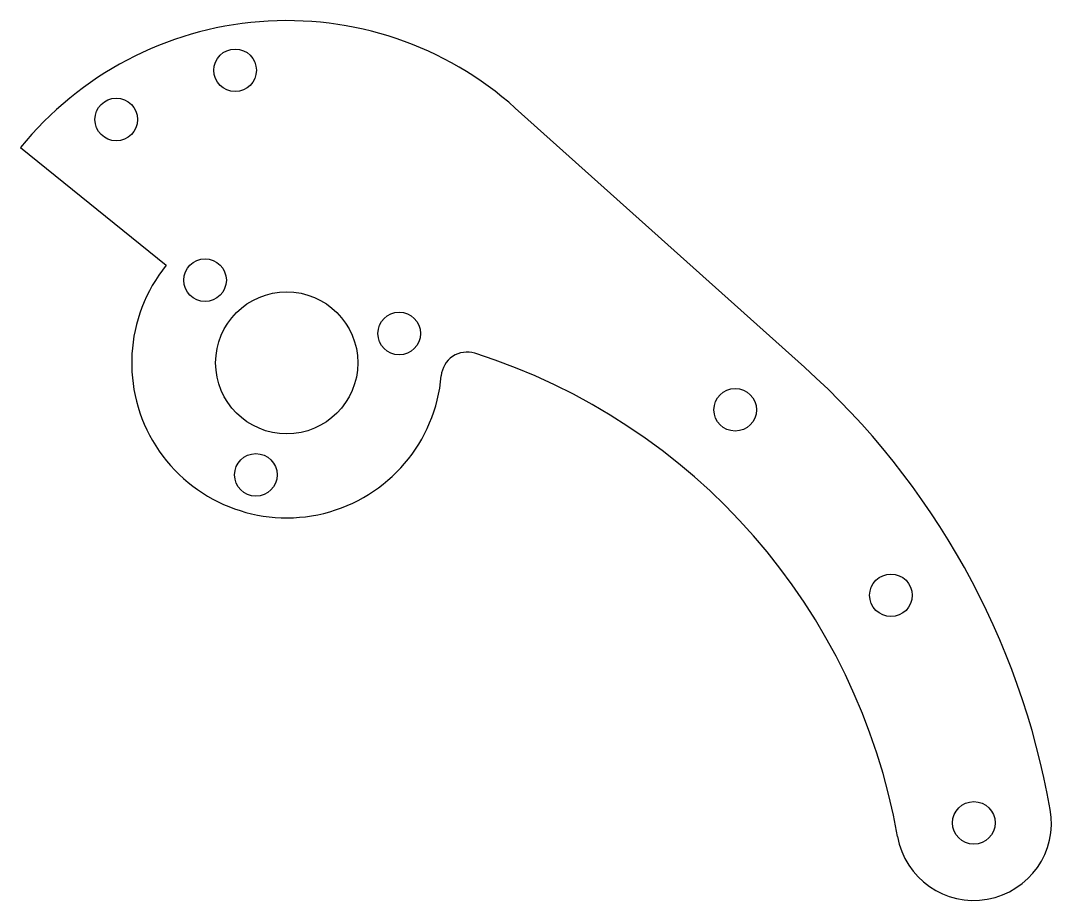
# Model space of a CAD drawing. Header units: millimetres. Extents: x -20.6 to 59.2, y -41.6 to 26.5.
import ezdxf

# ---------------------------------------------------------------- set-up
doc = ezdxf.new("R2010")
doc.units = ezdxf.units.MM

msp = doc.modelspace()

# ---------------------------------------------------------------- linework, layer by layer
at = {"color": 176, "linetype": 'Continuous', "lineweight": 25}
for p, q in [((40.06, -0.331), (17.693, 19.728)), ((-20.594, 16.677), (-9.326, 7.552))]:
    msp.add_line(p, q, dxfattribs=at)
for centre, radius in [((-3.994, 22.651), 1.65), ((-13.192, 18.84), 1.65), ((-6.323, 6.405), 1.65), ((0, 0), 5.5), ((8.708, 2.273), 1.65), ((34.711, -3.634), 1.65), ((-2.386, -8.678), 1.65), ((46.765, -18), 1.65), ((53.18, -35.623), 1.65)]:
    msp.add_circle(centre, radius, dxfattribs=at)
for centre, radius, start, end in [((0, 0), 26.5, 48.11274, 141), ((0, 0), 12, 141, 355.22358), ((13.951, -1.166), 2, 72.34463, 175.22358), ((0, -44.999), 48, 10, 72.34463), ((0, -44.999), 60, 10, 48.11274), ((53.18, -35.622), 6, 190, 10)]:
    msp.add_arc(centre, radius, start, end, dxfattribs=at)

doc.saveas('drawing.dxf')
